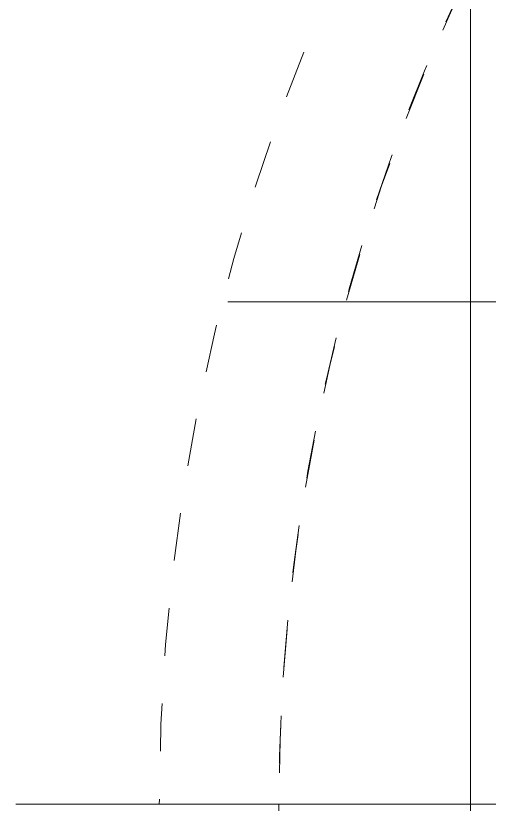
# Model space of a CAD drawing. Header units: millimetres. Extents: x -50460 to 50460, y -35640 to 35640.
# Drawn here: x -33439.24 to -33429.35, y 21339.44 to 21355.93 of the extents above; entities that cross this region are included whole.
import ezdxf

# ---------------------------------------------------------------- set-up
doc = ezdxf.new("R2010")
doc.units = ezdxf.units.MM
doc.linetypes.add('点画线', pattern=[18, 12, -2, 2, -2])
doc.linetypes.add('虚线', pattern=[2, 1, -1])
for name, color, linetype, lineweight in [('EB0', 7, 'Continuous', 15), ('中心线层', 1, '点画线', 18), ('尺寸线层', 4, 'Continuous', 18), ('粗实线层', 7, 'Continuous', 15), ('粗实线层_1', 7, 'Continuous', 15), ('虚线层', 100, '虚线', 18)]:
    doc.layers.add(name, color=color, linetype=linetype, lineweight=lineweight)

# ---------------------------------------------------------------- blocks, each defined once
blk = doc.blocks.new('*X930')
at = {"layer": '中心线层'}
blk.add_line((-3, 42.5), (88, 42.5), dxfattribs=at)
at = {"layer": '虚线层', "linetype": '虚线', "lineweight": 18}
for radius, start, end in [(42.49999999999999, 109.7499227956501, 180.0000198478502), (40, 0, 180.0000198478428), (40.00000000000001, 91.41506491663665, 180.0000198478558), (40.00000000000021, 180.0000198582685, 1.04256241570128e-08)]:
    blk.add_arc((42.5, 42.5), radius, start, end, dxfattribs=at)
blk = doc.blocks.new('*X926')
at = {"layer": '粗实线层_1'}
blk.add_blockref('*X930', (8.5, -42.5), dxfattribs=at)
blk = doc.blocks.new('*X934')
at = {"layer": '粗实线层'}
blk.add_line((-15, 0), (-15.00000000001455, -50), dxfattribs=at)
blk = doc.blocks.new('*X933')
at = {"layer": '中心线层', "linetype": '点画线', "lineweight": 18}
blk.add_line((-199.0707794651389, -15), (-171.9624457084283, -15), dxfattribs=at)
at = {"layer": '粗实线层_1'}
blk.add_blockref('*X934', (-178.9999999999854, 0), dxfattribs=at)
blk = doc.blocks.new('*X856')
at = {"layer": 'EB0'}
blk.add_blockref('*X926', (774.9999999998981, -257.283876292433), dxfattribs=at)
blk.add_line((789.9999999998981, 580.2161237079345), (789.9999999999127, -489.7838762920655), dxfattribs=at)
at = {"layer": '粗实线层_1'}
blk.add_blockref('*X933', (983.9999999998981, -231.7838762924948), dxfattribs=at)
blk = doc.blocks.new('*X805')
at = {"layer": '尺寸线层'}
blk.add_blockref('*X856', (-1514.999999999978, 819.7834044954434), dxfattribs=at)

msp = doc.modelspace()

# ---------------------------------------------------------------- block references
at = {"layer": '尺寸线层'}
msp.add_blockref('*X805', (-32704.74217485111, 20776.94507927555), dxfattribs=at)

doc.saveas('drawing.dxf')
